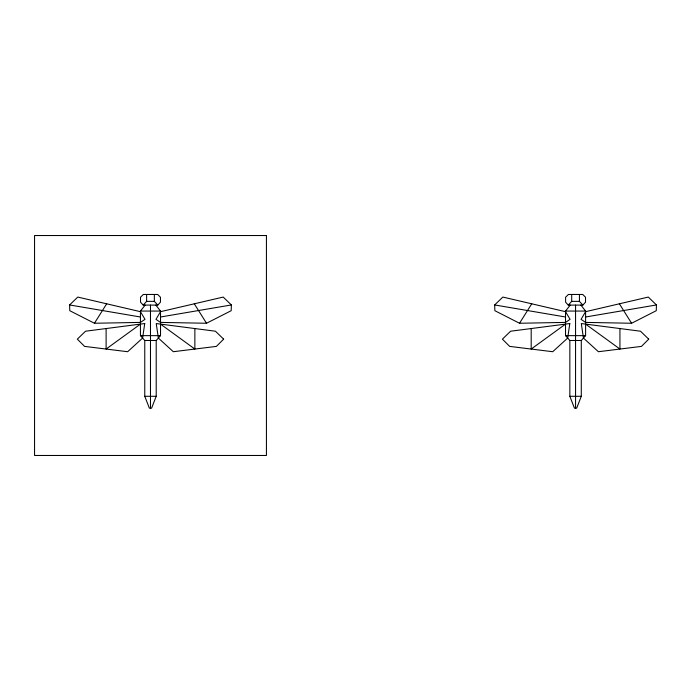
<?xml version="1.0" encoding="UTF-8"?>
<svg xmlns="http://www.w3.org/2000/svg" width="691" height="691" viewBox="0 0 691 691"><rect width="100%" height="100%" fill="white"/><g stroke="black" fill="none" stroke-linecap="round" stroke-linejoin="round"><path stroke-width="1.04" d="M231.373 304.956L231.191 310.7L206.523 323.258L160.519 322.403L155.967 319.346L160.519 311.676L223.21 297.07L231.373 304.956L160.519 316.996M656.45 304.956L656.269 310.7L631.6 323.258L585.597 322.403L581.045 319.346L585.597 311.676L648.288 297.07L656.45 304.956L585.597 316.996M155.803 305.094L160.519 311.062L160.519 335.645L156.209 340.49L156.209 396.288L151.597 408.174L149.377 408.174L144.764 396.288L144.764 340.49L140.446 335.645L140.446 311.062L145.17 305.094M580.881 305.094L585.597 311.062L585.597 335.645L581.286 340.49L581.286 396.288L576.674 408.174L574.454 408.174L569.842 396.288L569.842 340.49L565.523 335.645L565.523 311.062L570.248 305.094M94.442 323.258L140.446 322.403L145.006 319.346L140.446 311.676L77.763 297.07L69.601 304.956L69.774 310.7L94.442 323.258L106.664 303.807M519.528 323.258L565.523 322.403L570.084 319.346L565.523 311.676L502.841 297.07L494.678 304.956L494.86 310.7L519.528 323.258L531.742 303.807M157.781 305.094L160.45 302.183L160.45 297.225L157.634 294.461L143.331 294.461L140.523 297.225L140.523 302.183L143.192 305.094L157.781 305.094L154.343 301.371L154.343 294.461M582.858 305.094L585.527 302.183L585.527 297.225L582.712 294.461L568.408 294.461L565.601 297.225L565.601 302.183L568.27 305.094L582.858 305.094L579.429 301.371L579.429 294.461M143.192 305.094L146.622 301.371L146.622 294.461M568.27 305.094L571.699 301.371L571.699 294.461M140.446 324.114L106.112 349.05L106.112 328.553M565.523 324.114L531.189 349.05L531.189 328.553M146.622 301.371L154.343 301.371M571.699 301.371L579.429 301.371M140.446 311.062L160.519 311.062M565.523 311.062L585.597 311.062M140.446 335.645L160.519 335.645M565.523 335.645L585.597 335.645M144.764 340.49L156.209 340.49M569.842 340.49L581.286 340.49M144.764 396.288L156.209 396.288M569.842 396.288L581.286 396.288M494.678 304.956L565.523 316.996M69.601 304.956L140.446 316.996M585.597 324.114L619.939 349.05L619.939 328.553M160.519 324.114L194.862 349.05L194.862 328.553M619.386 303.807L631.6 323.258M194.301 303.807L206.523 323.258M575.56 305.094L575.56 408.174M150.483 305.094L150.483 408.174M144.73 323.552L142.605 338.072L127.645 351.719L84.578 346.39L77.332 339.143L85.529 331.214L144.73 323.552M569.807 323.552L567.682 338.072L552.722 351.719L509.656 346.39L502.409 339.143L510.606 331.214L569.807 323.552M223.642 339.143L216.395 346.39L173.329 351.719L158.36 338.072L156.235 323.552L215.437 331.214L223.642 339.143M648.719 339.143L641.473 346.39L598.406 351.719L583.446 338.072L581.312 323.552L640.514 331.214L648.719 339.143M266.432 235.527L34.55 235.527L34.55 455.473L266.432 455.473L266.432 235.527"/></g></svg>
